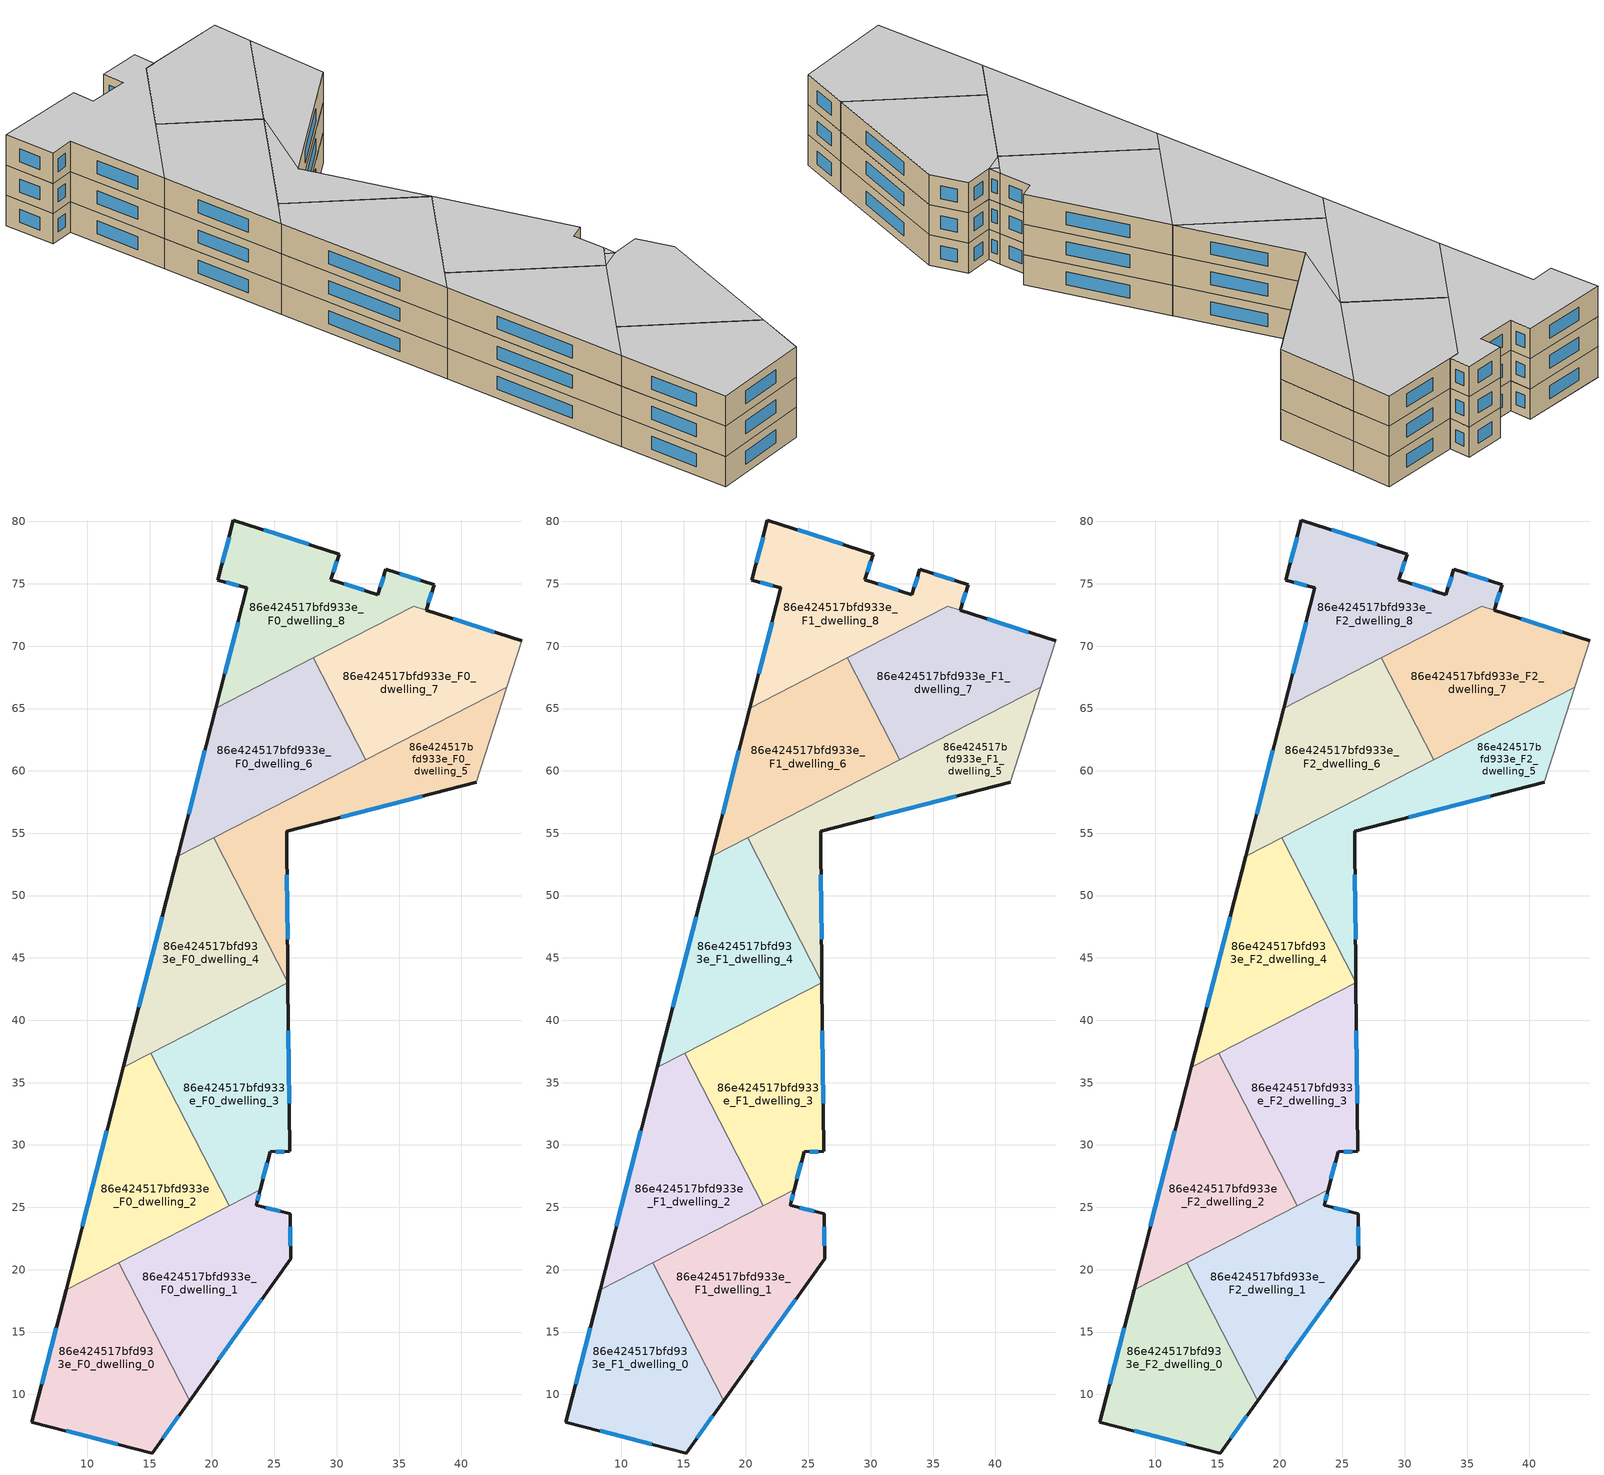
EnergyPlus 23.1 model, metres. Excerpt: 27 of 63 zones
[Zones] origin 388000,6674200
86e424517bfd933e_F0_dwelling_0
 floor ground (EU_floor_Construction): 12.51,20.56 18.2,9.51 15.2,5.3 5.57,7.79 8.3,18.39 z0
 wall outside (EU_wall_Construction): 8.3,18.39 5.57,7.79 15.2,5.3 18.2,9.51 z0:3
 wall to 86e424517bfd933e_F0_dwelling_1 (EU_wall_Construction): 18.2,9.51 12.51,20.56 z0:3
 wall to 86e424517bfd933e_F0_dwelling_2 (EU_wall_Construction): 12.51,20.56 8.3,18.39 z0:3
 window (EU_Window_Construction): 7.52,15.36 6.35,10.82 / 16.06,6.51 17.34,8.31 / 8.32,7.08 12.45,6.01 z0.86:2.14
86e424517bfd933e_F0_dwelling_1
 floor ground (EU_floor_Construction): 26.27,24.49 26.31,20.89 18.2,9.51 12.51,20.56 21.38,25.13 23.55,25.19 z0; 23.87,26.41 23.55,25.19 21.38,25.13 z0
 wall outside (EU_wall_Construction): 18.2,9.51 26.31,20.89 26.27,24.49 23.55,25.19 23.87,26.41 z0:3
 wall to 86e424517bfd933e_F0_dwelling_3 (EU_wall_Construction): 23.87,26.41 21.38,25.13 z0:3
 wall to 86e424517bfd933e_F0_dwelling_2 (EU_wall_Construction): 21.38,25.13 12.51,20.56 z0:3
 window (EU_Window_Construction): 20.52,12.76 23.99,17.64 / 23.64,25.54 23.78,26.06 / 25.5,24.69 24.33,24.99 / 26.3,21.92 26.28,23.46 z0.86:2.14
86e424517bfd933e_F0_dwelling_2
 floor ground (EU_floor_Construction): 15.09,37.35 21.38,25.13 8.3,18.39 12.89,36.22 z0
 wall outside (EU_wall_Construction): 12.89,36.22 8.3,18.39 z0:3
 wall to 86e424517bfd933e_F0_dwelling_3 (EU_wall_Construction): 21.38,25.13 15.09,37.35 z0:3
 wall to 86e424517bfd933e_F0_dwelling_4 (EU_wall_Construction): 15.09,37.35 12.89,36.22 z0:3
 window (EU_Window_Construction): 11.58,31.12 9.61,23.48 z0.86:2.14
86e424517bfd933e_F0_dwelling_3
 floor ground (EU_floor_Construction): 26.1,43.01 26.23,29.48 24.66,29.47 23.87,26.41 21.38,25.13 15.09,37.35 z0
 wall outside (EU_wall_Construction): 23.87,26.41 24.66,29.47 26.23,29.48 26.1,43.01 z0:3
 wall to 86e424517bfd933e_F0_dwelling_4 (EU_wall_Construction): 26.1,43.01 15.09,37.35 z0:3
 window (EU_Window_Construction): 25.1,29.47 25.78,29.48 / 24.09,27.28 24.43,28.59 / 26.19,33.35 26.13,39.15 z0.86:2.14
86e424517bfd933e_F0_dwelling_4
 floor ground (EU_floor_Construction): 20.13,54.62 26.1,43.03 26.1,43.01 12.89,36.22 17.25,53.14 z0
 wall outside (EU_wall_Construction): 17.25,53.14 12.89,36.22 / 26.1,43.01 26.1,43.03 z0:3
 wall to 86e424517bfd933e_F0_dwelling_5 (EU_wall_Construction): 26.1,43.03 20.13,54.62 z0:3
 wall to 86e424517bfd933e_F0_dwelling_6 (EU_wall_Construction): 20.13,54.62 17.25,53.14 z0:3
 window (EU_Window_Construction): 16.01,48.3 14.14,41.05 z0.86:2.14
86e424517bfd933e_F0_dwelling_5
 floor ground (EU_floor_Construction): 32.33,60.9 25.98,55.14 26.1,43.03 20.13,54.62 z0; 43.64,66.72 41.2,59.08 25.98,55.14 32.33,60.9 z0
 wall outside (EU_wall_Construction): 26.1,43.03 25.98,55.14 41.2,59.08 z0:3
 wall adiabatic (EU_wall_Construction): 41.2,59.08 43.64,66.72 z0:3
 wall to 86e424517bfd933e_F0_dwelling_7 (EU_wall_Construction): 43.64,66.72 32.33,60.9 z0:3
 wall to 86e424517bfd933e_F0_dwelling_6 (EU_wall_Construction): 32.33,60.9 20.13,54.62 z0:3
 window (EU_Window_Construction): 30.33,56.27 36.85,57.95 / 26.07,46.49 26.02,51.68 z0.86:2.14
86e424517bfd933e_F0_dwelling_6
 floor ground (EU_floor_Construction): 28.13,69.06 32.33,60.9 17.25,53.14 20.32,65.03 z0
 wall outside (EU_wall_Construction): 20.32,65.03 17.25,53.14 z0:3
 wall to 86e424517bfd933e_F0_dwelling_7 (EU_wall_Construction): 32.33,60.9 28.13,69.06 z0:3
 wall to 86e424517bfd933e_F0_dwelling_8 (EU_wall_Construction): 28.13,69.06 20.32,65.03 z0:3
 window (EU_Window_Construction): 19.44,61.63 18.13,56.54 z0.86:2.14
86e424517bfd933e_F0_dwelling_7
 floor ground (EU_floor_Construction): 44.83,70.43 43.64,66.72 32.33,60.9 28.13,69.06 36.17,73.2 z0
 wall outside (EU_wall_Construction): 44.83,70.43 37.17,72.88 z0:3
 wall adiabatic (EU_wall_Construction): 43.64,66.72 44.83,70.43 z0:3
 wall to 86e424517bfd933e_F0_dwelling_8 (EU_wall_Construction): 37.17,72.88 36.17,73.2 28.13,69.06 z0:3
 window (EU_Window_Construction): 42.64,71.13 39.35,72.18 z0.86:2.14
86e424517bfd933e_F0_dwelling_8
 floor ground (EU_floor_Construction): 37.82,74.92 37.17,72.88 36.17,73.2 20.32,65.03 22.8,74.69 20.48,75.29 21.73,80.12 30.2,77.38 29.54,75.34 33.29,74.13 33.95,76.17 z0
 wall outside (EU_wall_Construction): 37.17,72.88 37.82,74.92 33.95,76.17 33.29,74.13 29.54,75.34 30.2,77.38 21.73,80.12 20.48,75.29 22.8,74.69 20.32,65.03 z0:3
 window (EU_Window_Construction): 29.73,75.92 30.01,76.8 / 32.22,74.47 30.61,74.99 / 33.76,75.58 33.48,74.71 / 36.72,75.27 35.06,75.81 / 37.35,73.46 37.64,74.33 / 22.09,71.93 21.03,67.79 / 21.15,75.12 22.14,74.86 / 21.37,78.74 20.84,76.67 / 27.78,78.16 24.15,79.33 z0.86:2.14
86e424517bfd933e_F1_dwelling_0
 floor to 86e424517bfd933e_F0_dwelling_0 (EU_floor_Construction): 12.51,20.56 18.2,9.51 15.2,5.3 5.57,7.79 8.3,18.39 z3
 wall outside (EU_wall_Construction): 8.3,18.39 5.57,7.79 15.2,5.3 18.2,9.51 z3:6
 wall to 86e424517bfd933e_F1_dwelling_1 (EU_wall_Construction): 18.2,9.51 12.51,20.56 z3:6
 wall to 86e424517bfd933e_F1_dwelling_2 (EU_wall_Construction): 12.51,20.56 8.3,18.39 z3:6
 window (EU_Window_Construction): 7.52,15.36 6.35,10.82 / 16.06,6.51 17.34,8.31 / 8.32,7.08 12.45,6.01 z3.86:5.14
86e424517bfd933e_F1_dwelling_1
 floor to 86e424517bfd933e_F0_dwelling_1 (EU_floor_Construction): 26.27,24.49 26.31,20.89 18.2,9.51 12.51,20.56 21.38,25.13 23.55,25.19 z3; 23.01,25.97 23.55,25.19 21.38,25.13 z3; 23.87,26.41 23.55,25.19 23.01,25.97 z3
 wall outside (EU_wall_Construction): 18.2,9.51 26.31,20.89 26.27,24.49 23.55,25.19 23.87,26.41 z3:6
 wall to 86e424517bfd933e_F1_dwelling_3 (EU_wall_Construction): 23.87,26.41 21.38,25.13 z3:6
 wall to 86e424517bfd933e_F1_dwelling_2 (EU_wall_Construction): 21.38,25.13 12.51,20.56 z3:6
 window (EU_Window_Construction): 20.52,12.76 23.99,17.64 / 23.64,25.54 23.78,26.06 / 25.5,24.69 24.33,24.99 / 26.3,21.92 26.28,23.46 z3.86:5.14
86e424517bfd933e_F1_dwelling_2
 floor to 86e424517bfd933e_F0_dwelling_2 (EU_floor_Construction): 15.09,37.35 21.38,25.13 8.3,18.39 12.89,36.22 z3
 wall outside (EU_wall_Construction): 12.89,36.22 8.3,18.39 z3:6
 wall to 86e424517bfd933e_F1_dwelling_3 (EU_wall_Construction): 21.38,25.13 15.09,37.35 z3:6
 wall to 86e424517bfd933e_F1_dwelling_4 (EU_wall_Construction): 15.09,37.35 12.89,36.22 z3:6
 window (EU_Window_Construction): 11.58,31.12 9.61,23.48 z3.86:5.14
86e424517bfd933e_F1_dwelling_3
 floor to 86e424517bfd933e_F0_dwelling_3 (EU_floor_Construction): 26.1,43.01 26.23,29.48 24.66,29.47 23.87,26.41 21.38,25.13 15.09,37.35 z3
 wall outside (EU_wall_Construction): 23.87,26.41 24.66,29.47 26.23,29.48 26.1,43.01 z3:6
 wall to 86e424517bfd933e_F1_dwelling_4 (EU_wall_Construction): 26.1,43.01 15.09,37.35 z3:6
 window (EU_Window_Construction): 25.1,29.47 25.78,29.48 / 24.09,27.28 24.43,28.59 / 26.19,33.35 26.13,39.15 z3.86:5.14
86e424517bfd933e_F1_dwelling_4
 floor to 86e424517bfd933e_F0_dwelling_4 (EU_floor_Construction): 20.13,54.62 26.1,43.03 26.1,43.01 12.89,36.22 17.25,53.14 z3
 wall outside (EU_wall_Construction): 17.25,53.14 12.89,36.22 / 26.1,43.01 26.1,43.03 z3:6
 wall to 86e424517bfd933e_F1_dwelling_5 (EU_wall_Construction): 26.1,43.03 20.13,54.62 z3:6
 wall to 86e424517bfd933e_F1_dwelling_6 (EU_wall_Construction): 20.13,54.62 17.25,53.14 z3:6
 window (EU_Window_Construction): 16.01,48.3 14.14,41.05 z3.86:5.14
86e424517bfd933e_F1_dwelling_5
 floor to 86e424517bfd933e_F0_dwelling_5 (EU_floor_Construction): 32.33,60.9 25.98,55.14 26.1,43.03 20.13,54.62 z3; 43.64,66.72 41.2,59.08 25.98,55.14 32.33,60.9 z3
 wall outside (EU_wall_Construction): 26.1,43.03 25.98,55.14 41.2,59.08 z3:6
 wall adiabatic (EU_wall_Construction): 41.2,59.08 43.64,66.72 z3:6
 wall to 86e424517bfd933e_F1_dwelling_7 (EU_wall_Construction): 43.64,66.72 32.33,60.9 z3:6
 wall to 86e424517bfd933e_F1_dwelling_6 (EU_wall_Construction): 32.33,60.9 20.13,54.62 z3:6
 window (EU_Window_Construction): 30.33,56.27 36.85,57.95 / 26.07,46.49 26.02,51.68 z3.86:5.14
86e424517bfd933e_F1_dwelling_6
 floor to 86e424517bfd933e_F0_dwelling_6 (EU_floor_Construction): 28.13,69.06 32.33,60.9 17.25,53.14 20.32,65.03 z3
 wall outside (EU_wall_Construction): 20.32,65.03 17.25,53.14 z3:6
 wall to 86e424517bfd933e_F1_dwelling_7 (EU_wall_Construction): 32.33,60.9 28.13,69.06 z3:6
 wall to 86e424517bfd933e_F1_dwelling_8 (EU_wall_Construction): 28.13,69.06 20.32,65.03 z3:6
 window (EU_Window_Construction): 19.44,61.63 18.13,56.54 z3.86:5.14
86e424517bfd933e_F1_dwelling_7
 floor to 86e424517bfd933e_F0_dwelling_7 (EU_floor_Construction): 44.83,70.43 43.64,66.72 32.33,60.9 28.13,69.06 36.17,73.2 z3
 wall outside (EU_wall_Construction): 44.83,70.43 37.17,72.88 z3:6
 wall adiabatic (EU_wall_Construction): 43.64,66.72 44.83,70.43 z3:6
 wall to 86e424517bfd933e_F1_dwelling_8 (EU_wall_Construction): 37.17,72.88 36.17,73.2 28.13,69.06 z3:6
 window (EU_Window_Construction): 42.64,71.13 39.35,72.18 z3.86:5.14
86e424517bfd933e_F1_dwelling_8
 floor to 86e424517bfd933e_F0_dwelling_8 (EU_floor_Construction): 37.82,74.92 37.17,72.88 36.17,73.2 20.32,65.03 22.8,74.69 20.48,75.29 21.73,80.12 30.2,77.38 29.54,75.34 33.29,74.13 33.95,76.17 z3
 wall outside (EU_wall_Construction): 37.17,72.88 37.82,74.92 33.95,76.17 33.29,74.13 29.54,75.34 30.2,77.38 21.73,80.12 20.48,75.29 22.8,74.69 20.32,65.03 z3:6
 window (EU_Window_Construction): 29.73,75.92 30.01,76.8 / 32.22,74.47 30.61,74.99 / 33.76,75.58 33.48,74.71 / 36.72,75.27 35.06,75.81 / 37.35,73.46 37.64,74.33 / 22.09,71.93 21.03,67.79 / 21.15,75.12 22.14,74.86 / 21.37,78.74 20.84,76.67 / 27.78,78.16 24.15,79.33 z3.86:5.14
86e424517bfd933e_F2_dwelling_0
 floor to 86e424517bfd933e_F1_dwelling_0 (EU_floor_Construction): 12.51,20.56 18.2,9.51 15.2,5.3 5.57,7.79 8.3,18.39 z6
 wall outside (EU_wall_Construction): 8.3,18.39 5.57,7.79 15.2,5.3 18.2,9.51 z6:9
 wall to 86e424517bfd933e_F2_dwelling_1 (EU_wall_Construction): 18.2,9.51 12.51,20.56 z6:9
 wall to 86e424517bfd933e_F2_dwelling_2 (EU_wall_Construction): 12.51,20.56 8.3,18.39 z6:9
 window (EU_Window_Construction): 7.52,15.36 6.35,10.82 / 16.06,6.51 17.34,8.31 / 8.32,7.08 12.45,6.01 z6.86:8.14
 ceiling to 86e424517bfd933e_F3_dwelling_0 (EU_floor_Construction): 15.2,5.3 18.2,9.51 12.51,20.56 8.3,18.39 5.57,7.79 z9
86e424517bfd933e_F2_dwelling_1
 floor to 86e424517bfd933e_F1_dwelling_1 (EU_floor_Construction): 26.27,24.49 26.31,20.89 18.2,9.51 12.51,20.56 21.38,25.13 23.55,25.19 z6; 23.01,25.97 23.55,25.19 21.38,25.13 z6; 23.87,26.41 23.55,25.19 23.01,25.97 z6
 wall outside (EU_wall_Construction): 18.2,9.51 26.31,20.89 26.27,24.49 23.55,25.19 23.87,26.41 z6:9
 wall to 86e424517bfd933e_F2_dwelling_3 (EU_wall_Construction): 23.87,26.41 21.38,25.13 z6:9
 wall to 86e424517bfd933e_F2_dwelling_2 (EU_wall_Construction): 21.38,25.13 12.51,20.56 z6:9
 window (EU_Window_Construction): 20.52,12.76 23.99,17.64 / 23.64,25.54 23.78,26.06 / 25.5,24.69 24.33,24.99 / 26.3,21.92 26.28,23.46 z6.86:8.14
 ceiling to 86e424517bfd933e_F3_dwelling_1 (EU_floor_Construction): 18.2,9.51 26.31,20.89 26.27,24.49 23.55,25.19 21.38,25.13 12.51,20.56 z9; 23.55,25.19 23.01,25.97 21.38,25.13 z9; 23.55,25.19 23.87,26.41 23.01,25.97 z9
86e424517bfd933e_F2_dwelling_2
 floor to 86e424517bfd933e_F1_dwelling_2 (EU_floor_Construction): 15.09,37.35 21.38,25.13 8.3,18.39 12.89,36.22 z6
 wall outside (EU_wall_Construction): 12.89,36.22 8.3,18.39 z6:9
 wall to 86e424517bfd933e_F2_dwelling_3 (EU_wall_Construction): 21.38,25.13 15.09,37.35 z6:9
 wall to 86e424517bfd933e_F2_dwelling_4 (EU_wall_Construction): 15.09,37.35 12.89,36.22 z6:9
 window (EU_Window_Construction): 11.58,31.12 9.61,23.48 z6.86:8.14
 ceiling to 86e424517bfd933e_F3_dwelling_2 (EU_floor_Construction): 21.38,25.13 15.09,37.35 12.89,36.22 8.3,18.39 z9
86e424517bfd933e_F2_dwelling_3
 floor to 86e424517bfd933e_F1_dwelling_3 (EU_floor_Construction): 26.1,43.01 26.23,29.48 24.66,29.47 23.87,26.41 21.38,25.13 15.09,37.35 z6
 wall outside (EU_wall_Construction): 23.87,26.41 24.66,29.47 26.23,29.48 26.1,43.01 z6:9
 wall to 86e424517bfd933e_F2_dwelling_4 (EU_wall_Construction): 26.1,43.01 15.09,37.35 z6:9
 window (EU_Window_Construction): 25.1,29.47 25.78,29.48 / 24.09,27.28 24.43,28.59 / 26.19,33.35 26.13,39.15 z6.86:8.14
 ceiling to 86e424517bfd933e_F3_dwelling_3 (EU_floor_Construction): 23.87,26.41 24.66,29.47 26.23,29.48 26.1,43.01 15.09,37.35 21.38,25.13 z9
86e424517bfd933e_F2_dwelling_4
 floor to 86e424517bfd933e_F1_dwelling_4 (EU_floor_Construction): 20.13,54.62 26.1,43.03 26.1,43.01 12.89,36.22 17.25,53.14 z6
 wall outside (EU_wall_Construction): 17.25,53.14 12.89,36.22 / 26.1,43.01 26.1,43.03 z6:9
 wall to 86e424517bfd933e_F2_dwelling_5 (EU_wall_Construction): 26.1,43.03 20.13,54.62 z6:9
 wall to 86e424517bfd933e_F2_dwelling_6 (EU_wall_Construction): 20.13,54.62 17.25,53.14 z6:9
 window (EU_Window_Construction): 16.01,48.3 14.14,41.05 z6.86:8.14
 ceiling to 86e424517bfd933e_F3_dwelling_4 (EU_floor_Construction): 26.1,43.01 26.1,43.03 20.13,54.62 17.25,53.14 12.89,36.22 z9
86e424517bfd933e_F2_dwelling_5
 floor to 86e424517bfd933e_F1_dwelling_5 (EU_floor_Construction): 32.33,60.9 25.98,55.14 26.1,43.03 20.13,54.62 z6; 43.64,66.72 41.2,59.08 25.98,55.14 32.33,60.9 z6
 wall outside (EU_wall_Construction): 26.1,43.03 25.98,55.14 41.2,59.08 z6:9
 wall adiabatic (EU_wall_Construction): 41.2,59.08 43.64,66.72 z6:9
 wall to 86e424517bfd933e_F2_dwelling_7 (EU_wall_Construction): 43.64,66.72 32.33,60.9 z6:9
 wall to 86e424517bfd933e_F2_dwelling_6 (EU_wall_Construction): 32.33,60.9 20.13,54.62 z6:9
 window (EU_Window_Construction): 30.33,56.27 36.85,57.95 / 26.07,46.49 26.02,51.68 z6.86:8.14
 ceiling to 86e424517bfd933e_F3_dwelling_5 (EU_floor_Construction): 26.1,43.03 25.98,55.14 32.33,60.9 20.13,54.62 z9; 41.2,59.08 43.64,66.72 32.33,60.9 25.98,55.14 z9
86e424517bfd933e_F2_dwelling_6
 floor to 86e424517bfd933e_F1_dwelling_6 (EU_floor_Construction): 28.13,69.06 32.33,60.9 17.25,53.14 20.32,65.03 z6
 wall outside (EU_wall_Construction): 20.32,65.03 17.25,53.14 z6:9
 wall to 86e424517bfd933e_F2_dwelling_7 (EU_wall_Construction): 32.33,60.9 28.13,69.06 z6:9
 wall to 86e424517bfd933e_F2_dwelling_8 (EU_wall_Construction): 28.13,69.06 20.32,65.03 z6:9
 window (EU_Window_Construction): 19.44,61.63 18.13,56.54 z6.86:8.14
 ceiling to 86e424517bfd933e_F3_dwelling_6 (EU_floor_Construction): 32.33,60.9 28.13,69.06 20.32,65.03 17.25,53.14 z9
86e424517bfd933e_F2_dwelling_7
 floor to 86e424517bfd933e_F1_dwelling_7 (EU_floor_Construction): 44.83,70.43 43.64,66.72 32.33,60.9 28.13,69.06 36.17,73.2 z6
 wall outside (EU_wall_Construction): 44.83,70.43 37.17,72.88 z6:9
 wall adiabatic (EU_wall_Construction): 43.64,66.72 44.83,70.43 z6:9
 wall to 86e424517bfd933e_F2_dwelling_8 (EU_wall_Construction): 37.17,72.88 36.17,73.2 28.13,69.06 z6:9
 window (EU_Window_Construction): 42.64,71.13 39.35,72.18 z6.86:8.14
 ceiling to 86e424517bfd933e_F3_dwelling_7 (EU_floor_Construction): 43.64,66.72 44.83,70.43 36.17,73.2 28.13,69.06 32.33,60.9 z9
86e424517bfd933e_F2_dwelling_8
 floor to 86e424517bfd933e_F1_dwelling_8 (EU_floor_Construction): 37.82,74.92 37.17,72.88 36.17,73.2 20.32,65.03 22.8,74.69 20.48,75.29 21.73,80.12 30.2,77.38 29.54,75.34 33.29,74.13 33.95,76.17 z6
 wall outside (EU_wall_Construction): 37.17,72.88 37.82,74.92 33.95,76.17 33.29,74.13 29.54,75.34 30.2,77.38 21.73,80.12 20.48,75.29 22.8,74.69 20.32,65.03 z6:9
 window (EU_Window_Construction): 29.73,75.92 30.01,76.8 / 32.22,74.47 30.61,74.99 / 33.76,75.58 33.48,74.71 / 36.72,75.27 35.06,75.81 / 37.35,73.46 37.64,74.33 / 22.09,71.93 21.03,67.79 / 21.15,75.12 22.14,74.86 / 21.37,78.74 20.84,76.67 / 27.78,78.16 24.15,79.33 z6.86:8.14
 ceiling to 86e424517bfd933e_F3_dwelling_8 (EU_floor_Construction): 37.17,72.88 37.82,74.92 33.95,76.17 33.29,74.13 29.54,75.34 30.2,77.38 21.73,80.12 20.48,75.29 22.8,74.69 20.32,65.03 36.17,73.2 z9
[Building]
EU S2 Campaign: North Axis=0; Terrain=City; Solar Distribution=FullExterior
[Site:Location]
Helsinki-Vantaa.AP: Latitude=60.317; Longitude=24.963; Time Zone=2; Elevation=54.6
[SizingPeriod:WeatherFileDays]
AnnualSizingPeriod: Begin Month=1; Begin Day of Month=1; End Month=12; End Day of Month=31; Day of Week for Start Day=Monday; Use Weather File Daylight Saving Period=No; Use Weather File Rain and Snow Indicators=No
[MATERIAL]
EU_InternalMass_Material: Roughness=MediumRough; Thickness=0.1; Conductivity=1; Density=1800; Specific Heat=900; Thermal Absorptance=0.9; Solar Absorptance=0.7; Visible Absorptance=0.7
[MATERIAL:NOMASS] Roughness=MediumRough; Thermal Absorptance=0.9; Solar Absorptance=0.7; Visible Absorptance=0.7
Name | Thermal Resistance
EU_wall_NoMass | 5.91765
EU_floor_NoMass | 6.2875
[WINDOWMATERIAL:SIMPLEGLAZINGSYSTEM]
EU_Window_SimpleGlazing: UFactor=0.994035; Solar Heat Gain Coefficient=0.7; Visible Transmittance=0.7
[CONSTRUCTION]
EU_wall_Construction: EU_wall_NoMass
EU_floor_Construction: EU_floor_NoMass
EU_Window_Construction: EU_Window_SimpleGlazing
EU_InternalMass_Construction: EU_InternalMass_Material
[ZONE] Type=1; Multiplier=1; Ceiling Height=autocalculate; Floor Area=autocalculate; Part of Total Floor Area=Yes
Name | Volume
86e424517bfd933e_F0_dwelling_0; 86e424517bfd933e_F1_dwelling_0; 86e424517bfd933e_F2_dwelling_0; 86e424517bfd933e_F0_dwelling_4; 86e424517bfd933e_F1_dwelling_4; 86e424517bfd933e_F2_dwelling_4 | 354.29
86e424517bfd933e_F0_dwelling_1 | 354.313
86e424517bfd933e_F1_dwelling_1; 86e424517bfd933e_F2_dwelling_1 | 354.312
86e424517bfd933e_F0_dwelling_2; 86e424517bfd933e_F1_dwelling_2; 86e424517bfd933e_F2_dwelling_2 | 354.276
86e424517bfd933e_F0_dwelling_3; 86e424517bfd933e_F1_dwelling_3; 86e424517bfd933e_F2_dwelling_3 | 354.289
86e424517bfd933e_F0_dwelling_5; 86e424517bfd933e_F1_dwelling_5; 86e424517bfd933e_F2_dwelling_5 | 354.319
86e424517bfd933e_F0_dwelling_6; 86e424517bfd933e_F1_dwelling_6; 86e424517bfd933e_F2_dwelling_6 | 354.263
86e424517bfd933e_F0_dwelling_7; 86e424517bfd933e_F1_dwelling_7; 86e424517bfd933e_F2_dwelling_7 | 352.661
86e424517bfd933e_F0_dwelling_8; 86e424517bfd933e_F1_dwelling_8; 86e424517bfd933e_F2_dwelling_8 | 355.918
[INTERNALMASS] Construction=EU_InternalMass_Construction
Name | Zone or ZoneList | Surface Area
86e424517bfd933e_F0_dwelling_0_EU_InternalMass | 86e424517bfd933e_F0_dwelling_0 | 118.096
86e424517bfd933e_F0_dwelling_1_EU_InternalMass | 86e424517bfd933e_F0_dwelling_1 | 118.106
86e424517bfd933e_F0_dwelling_2_EU_InternalMass | 86e424517bfd933e_F0_dwelling_2 | 118.095
86e424517bfd933e_F0_dwelling_3_EU_InternalMass | 86e424517bfd933e_F0_dwelling_3 | 118.097
86e424517bfd933e_F0_dwelling_4_EU_InternalMass | 86e424517bfd933e_F0_dwelling_4 | 118.097
86e424517bfd933e_F0_dwelling_5_EU_InternalMass | 86e424517bfd933e_F0_dwelling_5 | 118.106
86e424517bfd933e_F0_dwelling_6_EU_InternalMass | 86e424517bfd933e_F0_dwelling_6 | 118.089
86e424517bfd933e_F0_dwelling_7_EU_InternalMass | 86e424517bfd933e_F0_dwelling_7 | 117.55
86e424517bfd933e_F0_dwelling_8_EU_InternalMass | 86e424517bfd933e_F0_dwelling_8 | 118.636
86e424517bfd933e_F1_dwelling_0_EU_InternalMass | 86e424517bfd933e_F1_dwelling_0 | 118.096
86e424517bfd933e_F1_dwelling_1_EU_InternalMass | 86e424517bfd933e_F1_dwelling_1 | 118.106
86e424517bfd933e_F1_dwelling_2_EU_InternalMass | 86e424517bfd933e_F1_dwelling_2 | 118.095
86e424517bfd933e_F1_dwelling_3_EU_InternalMass | 86e424517bfd933e_F1_dwelling_3 | 118.097
86e424517bfd933e_F1_dwelling_4_EU_InternalMass | 86e424517bfd933e_F1_dwelling_4 | 118.097
86e424517bfd933e_F1_dwelling_5_EU_InternalMass | 86e424517bfd933e_F1_dwelling_5 | 118.106
86e424517bfd933e_F1_dwelling_6_EU_InternalMass | 86e424517bfd933e_F1_dwelling_6 | 118.089
86e424517bfd933e_F1_dwelling_7_EU_InternalMass | 86e424517bfd933e_F1_dwelling_7 | 117.55
86e424517bfd933e_F1_dwelling_8_EU_InternalMass | 86e424517bfd933e_F1_dwelling_8 | 118.636
86e424517bfd933e_F2_dwelling_0_EU_InternalMass | 86e424517bfd933e_F2_dwelling_0 | 118.096
86e424517bfd933e_F2_dwelling_1_EU_InternalMass | 86e424517bfd933e_F2_dwelling_1 | 118.106
86e424517bfd933e_F2_dwelling_2_EU_InternalMass | 86e424517bfd933e_F2_dwelling_2 | 118.095
86e424517bfd933e_F2_dwelling_3_EU_InternalMass | 86e424517bfd933e_F2_dwelling_3 | 118.097
86e424517bfd933e_F2_dwelling_4_EU_InternalMass | 86e424517bfd933e_F2_dwelling_4 | 118.097
86e424517bfd933e_F2_dwelling_5_EU_InternalMass | 86e424517bfd933e_F2_dwelling_5 | 118.106
86e424517bfd933e_F2_dwelling_6_EU_InternalMass | 86e424517bfd933e_F2_dwelling_6 | 118.089
86e424517bfd933e_F2_dwelling_7_EU_InternalMass | 86e424517bfd933e_F2_dwelling_7 | 117.55
86e424517bfd933e_F2_dwelling_8_EU_InternalMass | 86e424517bfd933e_F2_dwelling_8 | 118.636
[OTHEREQUIPMENT] Fuel Type=Electricity; Design Level Calculation Method=Watts/Area; Power per Zone Floor Area=1; Fraction Latent=0; Fraction Radiant=0; Fraction Lost=0; Carbon Dioxide Generation Rate=0; EndUse Subcategory=EU_Step8_InternalGains
Name | Zone or ZoneList or Space or SpaceList | Schedule
EU_Step8_InternalGain_86e424517bfd933e_F0_dwelling_0_f000 | 86e424517bfd933e_F0_dwelling_0 | EU_Step8_GainSchedule_86e424517bfd933e_F0_dwelling_0_f000
EU_Step8_InternalGain_86e424517bfd933e_F0_dwelling_1_f000 | 86e424517bfd933e_F0_dwelling_1 | EU_Step8_GainSchedule_86e424517bfd933e_F0_dwelling_1_f000
EU_Step8_InternalGain_86e424517bfd933e_F0_dwelling_2_f000 | 86e424517bfd933e_F0_dwelling_2 | EU_Step8_GainSchedule_86e424517bfd933e_F0_dwelling_2_f000
EU_Step8_InternalGain_86e424517bfd933e_F0_dwelling_3_f000 | 86e424517bfd933e_F0_dwelling_3 | EU_Step8_GainSchedule_86e424517bfd933e_F0_dwelling_3_f000
EU_Step8_InternalGain_86e424517bfd933e_F0_dwelling_4_f000 | 86e424517bfd933e_F0_dwelling_4 | EU_Step8_GainSchedule_86e424517bfd933e_F0_dwelling_4_f000
EU_Step8_InternalGain_86e424517bfd933e_F0_dwelling_5_f000 | 86e424517bfd933e_F0_dwelling_5 | EU_Step8_GainSchedule_86e424517bfd933e_F0_dwelling_5_f000
EU_Step8_InternalGain_86e424517bfd933e_F0_dwelling_6_f000 | 86e424517bfd933e_F0_dwelling_6 | EU_Step8_GainSchedule_86e424517bfd933e_F0_dwelling_6_f000
EU_Step8_InternalGain_86e424517bfd933e_F0_dwelling_7_f000 | 86e424517bfd933e_F0_dwelling_7 | EU_Step8_GainSchedule_86e424517bfd933e_F0_dwelling_7_f000
EU_Step8_InternalGain_86e424517bfd933e_F0_dwelling_8_f000 | 86e424517bfd933e_F0_dwelling_8 | EU_Step8_GainSchedule_86e424517bfd933e_F0_dwelling_8_f000
EU_Step8_InternalGain_86e424517bfd933e_F1_dwelling_0_f000 | 86e424517bfd933e_F1_dwelling_0 | EU_Step8_GainSchedule_86e424517bfd933e_F1_dwelling_0_f000
EU_Step8_InternalGain_86e424517bfd933e_F1_dwelling_1_f000 | 86e424517bfd933e_F1_dwelling_1 | EU_Step8_GainSchedule_86e424517bfd933e_F1_dwelling_1_f000
EU_Step8_InternalGain_86e424517bfd933e_F1_dwelling_2_f000 | 86e424517bfd933e_F1_dwelling_2 | EU_Step8_GainSchedule_86e424517bfd933e_F1_dwelling_2_f000
EU_Step8_InternalGain_86e424517bfd933e_F1_dwelling_3_f000 | 86e424517bfd933e_F1_dwelling_3 | EU_Step8_GainSchedule_86e424517bfd933e_F1_dwelling_3_f000
EU_Step8_InternalGain_86e424517bfd933e_F1_dwelling_4_f000 | 86e424517bfd933e_F1_dwelling_4 | EU_Step8_GainSchedule_86e424517bfd933e_F1_dwelling_4_f000
EU_Step8_InternalGain_86e424517bfd933e_F1_dwelling_5_f000 | 86e424517bfd933e_F1_dwelling_5 | EU_Step8_GainSchedule_86e424517bfd933e_F1_dwelling_5_f000
EU_Step8_InternalGain_86e424517bfd933e_F1_dwelling_6_f000 | 86e424517bfd933e_F1_dwelling_6 | EU_Step8_GainSchedule_86e424517bfd933e_F1_dwelling_6_f000
EU_Step8_InternalGain_86e424517bfd933e_F1_dwelling_7_f000 | 86e424517bfd933e_F1_dwelling_7 | EU_Step8_GainSchedule_86e424517bfd933e_F1_dwelling_7_f000
EU_Step8_InternalGain_86e424517bfd933e_F1_dwelling_8_f000 | 86e424517bfd933e_F1_dwelling_8 | EU_Step8_GainSchedule_86e424517bfd933e_F1_dwelling_8_f000
EU_Step8_InternalGain_86e424517bfd933e_F2_dwelling_0_f000 | 86e424517bfd933e_F2_dwelling_0 | EU_Step8_GainSchedule_86e424517bfd933e_F2_dwelling_0_f000
EU_Step8_InternalGain_86e424517bfd933e_F2_dwelling_1_f000 | 86e424517bfd933e_F2_dwelling_1 | EU_Step8_GainSchedule_86e424517bfd933e_F2_dwelling_1_f000
EU_Step8_InternalGain_86e424517bfd933e_F2_dwelling_2_f000 | 86e424517bfd933e_F2_dwelling_2 | EU_Step8_GainSchedule_86e424517bfd933e_F2_dwelling_2_f000
EU_Step8_InternalGain_86e424517bfd933e_F2_dwelling_3_f000 | 86e424517bfd933e_F2_dwelling_3 | EU_Step8_GainSchedule_86e424517bfd933e_F2_dwelling_3_f000
EU_Step8_InternalGain_86e424517bfd933e_F2_dwelling_4_f000 | 86e424517bfd933e_F2_dwelling_4 | EU_Step8_GainSchedule_86e424517bfd933e_F2_dwelling_4_f000
EU_Step8_InternalGain_86e424517bfd933e_F2_dwelling_5_f000 | 86e424517bfd933e_F2_dwelling_5 | EU_Step8_GainSchedule_86e424517bfd933e_F2_dwelling_5_f000
EU_Step8_InternalGain_86e424517bfd933e_F2_dwelling_6_f000 | 86e424517bfd933e_F2_dwelling_6 | EU_Step8_GainSchedule_86e424517bfd933e_F2_dwelling_6_f000
EU_Step8_InternalGain_86e424517bfd933e_F2_dwelling_7_f000 | 86e424517bfd933e_F2_dwelling_7 | EU_Step8_GainSchedule_86e424517bfd933e_F2_dwelling_7_f000
EU_Step8_InternalGain_86e424517bfd933e_F2_dwelling_8_f000 | 86e424517bfd933e_F2_dwelling_8 | EU_Step8_GainSchedule_86e424517bfd933e_F2_dwelling_8_f000
[ZONEVENTILATION:DESIGNFLOWRATE] Schedule=EU_AlwaysOn; Design Flow Rate Calculation Method=AirChanges/Hour; Air Changes per Hour=0.596421; Ventilation Type=Natural; Fan Pressure Rise=0; Fan Total Efficiency=1; Constant Term Coefficient=1; Temperature Term Coefficient=0; Velocity Term Coefficient=0; Velocity Squared Term Coefficient=0; Minimum Indoor Temperature=-100; Maximum Indoor Temperature=100; Delta Temperature=-100; Minimum Outdoor Temperature=-100; Maximum Outdoor Temperature=100; Maximum Wind Speed=40
Name | Zone or ZoneList or Space or SpaceList
EU_ConstantAir_86e424517bfd933e_F0_dwelling_0 | 86e424517bfd933e_F0_dwelling_0
EU_ConstantAir_86e424517bfd933e_F0_dwelling_1 | 86e424517bfd933e_F0_dwelling_1
EU_ConstantAir_86e424517bfd933e_F0_dwelling_2 | 86e424517bfd933e_F0_dwelling_2
EU_ConstantAir_86e424517bfd933e_F0_dwelling_3 | 86e424517bfd933e_F0_dwelling_3
EU_ConstantAir_86e424517bfd933e_F0_dwelling_4 | 86e424517bfd933e_F0_dwelling_4
EU_ConstantAir_86e424517bfd933e_F0_dwelling_5 | 86e424517bfd933e_F0_dwelling_5
EU_ConstantAir_86e424517bfd933e_F0_dwelling_6 | 86e424517bfd933e_F0_dwelling_6
EU_ConstantAir_86e424517bfd933e_F0_dwelling_7 | 86e424517bfd933e_F0_dwelling_7
EU_ConstantAir_86e424517bfd933e_F0_dwelling_8 | 86e424517bfd933e_F0_dwelling_8
EU_ConstantAir_86e424517bfd933e_F1_dwelling_0 | 86e424517bfd933e_F1_dwelling_0
EU_ConstantAir_86e424517bfd933e_F1_dwelling_1 | 86e424517bfd933e_F1_dwelling_1
EU_ConstantAir_86e424517bfd933e_F1_dwelling_2 | 86e424517bfd933e_F1_dwelling_2
EU_ConstantAir_86e424517bfd933e_F1_dwelling_3 | 86e424517bfd933e_F1_dwelling_3
EU_ConstantAir_86e424517bfd933e_F1_dwelling_4 | 86e424517bfd933e_F1_dwelling_4
EU_ConstantAir_86e424517bfd933e_F1_dwelling_5 | 86e424517bfd933e_F1_dwelling_5
EU_ConstantAir_86e424517bfd933e_F1_dwelling_6 | 86e424517bfd933e_F1_dwelling_6
EU_ConstantAir_86e424517bfd933e_F1_dwelling_7 | 86e424517bfd933e_F1_dwelling_7
EU_ConstantAir_86e424517bfd933e_F1_dwelling_8 | 86e424517bfd933e_F1_dwelling_8
EU_ConstantAir_86e424517bfd933e_F2_dwelling_0 | 86e424517bfd933e_F2_dwelling_0
EU_ConstantAir_86e424517bfd933e_F2_dwelling_1 | 86e424517bfd933e_F2_dwelling_1
EU_ConstantAir_86e424517bfd933e_F2_dwelling_2 | 86e424517bfd933e_F2_dwelling_2
EU_ConstantAir_86e424517bfd933e_F2_dwelling_3 | 86e424517bfd933e_F2_dwelling_3
EU_ConstantAir_86e424517bfd933e_F2_dwelling_4 | 86e424517bfd933e_F2_dwelling_4
EU_ConstantAir_86e424517bfd933e_F2_dwelling_5 | 86e424517bfd933e_F2_dwelling_5
EU_ConstantAir_86e424517bfd933e_F2_dwelling_6 | 86e424517bfd933e_F2_dwelling_6
EU_ConstantAir_86e424517bfd933e_F2_dwelling_7 | 86e424517bfd933e_F2_dwelling_7
EU_ConstantAir_86e424517bfd933e_F2_dwelling_8 | 86e424517bfd933e_F2_dwelling_8
[HVACTEMPLATE:THERMOSTAT] Constant Heating Setpoint=20; Constant Cooling Setpoint=50
EU_HeatOnly_86e424517bfd933e_F0_dwelling_0; EU_HeatOnly_86e424517bfd933e_F0_dwelling_1; EU_HeatOnly_86e424517bfd933e_F0_dwelling_2; EU_HeatOnly_86e424517bfd933e_F0_dwelling_3; EU_HeatOnly_86e424517bfd933e_F0_dwelling_4; EU_HeatOnly_86e424517bfd933e_F0_dwelling_5; EU_HeatOnly_86e424517bfd933e_F0_dwelling_6; EU_HeatOnly_86e424517bfd933e_F0_dwelling_7; EU_HeatOnly_86e424517bfd933e_F0_dwelling_8; EU_HeatOnly_86e424517bfd933e_F1_dwelling_0; EU_HeatOnly_86e424517bfd933e_F1_dwelling_1; EU_HeatOnly_86e424517bfd933e_F1_dwelling_2; EU_HeatOnly_86e424517bfd933e_F1_dwelling_3; EU_HeatOnly_86e424517bfd933e_F1_dwelling_4; EU_HeatOnly_86e424517bfd933e_F1_dwelling_5; EU_HeatOnly_86e424517bfd933e_F1_dwelling_6; EU_HeatOnly_86e424517bfd933e_F1_dwelling_7; EU_HeatOnly_86e424517bfd933e_F1_dwelling_8; EU_HeatOnly_86e424517bfd933e_F2_dwelling_0; EU_HeatOnly_86e424517bfd933e_F2_dwelling_1; EU_HeatOnly_86e424517bfd933e_F2_dwelling_2; EU_HeatOnly_86e424517bfd933e_F2_dwelling_3; EU_HeatOnly_86e424517bfd933e_F2_dwelling_4; EU_HeatOnly_86e424517bfd933e_F2_dwelling_5; EU_HeatOnly_86e424517bfd933e_F2_dwelling_6; EU_HeatOnly_86e424517bfd933e_F2_dwelling_7; EU_HeatOnly_86e424517bfd933e_F2_dwelling_8; EU_HeatOnly_86e424517bfd933e_F3_dwelling_0; EU_HeatOnly_86e424517bfd933e_F3_dwelling_1; EU_HeatOnly_86e424517bfd933e_F3_dwelling_2; EU_HeatOnly_86e424517bfd933e_F3_dwelling_3; EU_HeatOnly_86e424517bfd933e_F3_dwelling_4; EU_HeatOnly_86e424517bfd933e_F3_dwelling_5; EU_HeatOnly_86e424517bfd933e_F3_dwelling_6; EU_HeatOnly_86e424517bfd933e_F3_dwelling_7; EU_HeatOnly_86e424517bfd933e_F3_dwelling_8; EU_HeatOnly_86e424517bfd933e_F4_dwelling_0; EU_HeatOnly_86e424517bfd933e_F4_dwelling_1; EU_HeatOnly_86e424517bfd933e_F4_dwelling_2; EU_HeatOnly_86e424517bfd933e_F4_dwelling_3; EU_HeatOnly_86e424517bfd933e_F4_dwelling_4; EU_HeatOnly_86e424517bfd933e_F4_dwelling_5; EU_HeatOnly_86e424517bfd933e_F4_dwelling_6; EU_HeatOnly_86e424517bfd933e_F4_dwelling_7; EU_HeatOnly_86e424517bfd933e_F4_dwelling_8; EU_HeatOnly_86e424517bfd933e_F5_dwelling_0; EU_HeatOnly_86e424517bfd933e_F5_dwelling_1; EU_HeatOnly_86e424517bfd933e_F5_dwelling_2; EU_HeatOnly_86e424517bfd933e_F5_dwelling_3; EU_HeatOnly_86e424517bfd933e_F5_dwelling_4; EU_HeatOnly_86e424517bfd933e_F5_dwelling_5; EU_HeatOnly_86e424517bfd933e_F5_dwelling_6; EU_HeatOnly_86e424517bfd933e_F5_dwelling_7; EU_HeatOnly_86e424517bfd933e_F5_dwelling_8; EU_HeatOnly_86e424517bfd933e_F6_dwelling_0; EU_HeatOnly_86e424517bfd933e_F6_dwelling_1; EU_HeatOnly_86e424517bfd933e_F6_dwelling_2; EU_HeatOnly_86e424517bfd933e_F6_dwelling_3; EU_HeatOnly_86e424517bfd933e_F6_dwelling_4; EU_HeatOnly_86e424517bfd933e_F6_dwelling_5; EU_HeatOnly_86e424517bfd933e_F6_dwelling_6; EU_HeatOnly_86e424517bfd933e_F6_dwelling_7; EU_HeatOnly_86e424517bfd933e_F6_dwelling_8
[HVACTEMPLATE:ZONE:IDEALLOADSAIRSYSTEM] System Availability Schedule=EU_AlwaysOn; Maximum Heating Supply Air Temperature=50; Minimum Cooling Supply Air Temperature=13; Maximum Heating Supply Air Humidity Ratio=0.0156; Minimum Cooling Supply Air Humidity Ratio=0.0077; Heating Limit=NoLimit; Cooling Limit=NoLimit; Heating Availability Schedule=EU_AlwaysOn; Cooling Availability Schedule=EU_CoolingOff; Dehumidification Control Type=ConstantSensibleHeatRatio; Cooling Sensible Heat Ratio=0.7; Dehumidification Setpoint=60; Humidification Control Type=None; Humidification Setpoint=30; Outdoor Air Method=None; Outdoor Air Flow Rate per Person=0.00944; Outdoor Air Flow Rate per Zone Floor Area=0; Outdoor Air Flow Rate per Zone=0; Demand Controlled Ventilation Type=None; Outdoor Air Economizer Type=NoEconomizer; Heat Recovery Type=None; Sensible Heat Recovery Effectiveness=0.7; Latent Heat Recovery Effectiveness=0.65
Name | Template Thermostat
86e424517bfd933e_F0_dwelling_0 | EU_HeatOnly_86e424517bfd933e_F0_dwelling_0
86e424517bfd933e_F0_dwelling_1 | EU_HeatOnly_86e424517bfd933e_F0_dwelling_1
86e424517bfd933e_F0_dwelling_2 | EU_HeatOnly_86e424517bfd933e_F0_dwelling_2
86e424517bfd933e_F0_dwelling_3 | EU_HeatOnly_86e424517bfd933e_F0_dwelling_3
86e424517bfd933e_F0_dwelling_4 | EU_HeatOnly_86e424517bfd933e_F0_dwelling_4
86e424517bfd933e_F0_dwelling_5 | EU_HeatOnly_86e424517bfd933e_F0_dwelling_5
86e424517bfd933e_F0_dwelling_6 | EU_HeatOnly_86e424517bfd933e_F0_dwelling_6
86e424517bfd933e_F0_dwelling_7 | EU_HeatOnly_86e424517bfd933e_F0_dwelling_7
86e424517bfd933e_F0_dwelling_8 | EU_HeatOnly_86e424517bfd933e_F0_dwelling_8
86e424517bfd933e_F1_dwelling_0 | EU_HeatOnly_86e424517bfd933e_F1_dwelling_0
86e424517bfd933e_F1_dwelling_1 | EU_HeatOnly_86e424517bfd933e_F1_dwelling_1
86e424517bfd933e_F1_dwelling_2 | EU_HeatOnly_86e424517bfd933e_F1_dwelling_2
86e424517bfd933e_F1_dwelling_3 | EU_HeatOnly_86e424517bfd933e_F1_dwelling_3
86e424517bfd933e_F1_dwelling_4 | EU_HeatOnly_86e424517bfd933e_F1_dwelling_4
86e424517bfd933e_F1_dwelling_5 | EU_HeatOnly_86e424517bfd933e_F1_dwelling_5
86e424517bfd933e_F1_dwelling_6 | EU_HeatOnly_86e424517bfd933e_F1_dwelling_6
86e424517bfd933e_F1_dwelling_7 | EU_HeatOnly_86e424517bfd933e_F1_dwelling_7
86e424517bfd933e_F1_dwelling_8 | EU_HeatOnly_86e424517bfd933e_F1_dwelling_8
86e424517bfd933e_F2_dwelling_0 | EU_HeatOnly_86e424517bfd933e_F2_dwelling_0
86e424517bfd933e_F2_dwelling_1 | EU_HeatOnly_86e424517bfd933e_F2_dwelling_1
86e424517bfd933e_F2_dwelling_2 | EU_HeatOnly_86e424517bfd933e_F2_dwelling_2
86e424517bfd933e_F2_dwelling_3 | EU_HeatOnly_86e424517bfd933e_F2_dwelling_3
86e424517bfd933e_F2_dwelling_4 | EU_HeatOnly_86e424517bfd933e_F2_dwelling_4
86e424517bfd933e_F2_dwelling_5 | EU_HeatOnly_86e424517bfd933e_F2_dwelling_5
86e424517bfd933e_F2_dwelling_6 | EU_HeatOnly_86e424517bfd933e_F2_dwelling_6
86e424517bfd933e_F2_dwelling_7 | EU_HeatOnly_86e424517bfd933e_F2_dwelling_7
86e424517bfd933e_F2_dwelling_8 | EU_HeatOnly_86e424517bfd933e_F2_dwelling_8
[SIZING:ZONE] Zone Cooling Design Supply Air Temperature Input Method=SupplyAirTemperature; Zone Cooling Design Supply Air Temperature=13; Zone Heating Design Supply Air Temperature Input Method=SupplyAirTemperature; Zone Heating Design Supply Air Temperature=50; Zone Cooling Design Supply Air Humidity Ratio=0.008; Zone Heating Design Supply Air Humidity Ratio=0.008; Cooling Design Air Flow Method=DesignDay; Cooling Design Air Flow Rate=0; Cooling Minimum Air Flow per Zone Floor Area=0.000762; Cooling Minimum Air Flow=0; Cooling Minimum Air Flow Fraction=0.2; Heating Design Air Flow Method=DesignDay; Heating Design Air Flow Rate=0; Heating Maximum Air Flow per Zone Floor Area=0.002032; Heating Maximum Air Flow=0.141576; Heating Maximum Air Flow Fraction=0.3; Account for Dedicated Outdoor Air System=No; Dedicated Outdoor Air System Control Strategy=NeutralSupplyAir; Dedicated Outdoor Air Low Setpoint Temperature for Design=autosize; Dedicated Outdoor Air High Setpoint Temperature for Design=autosize; Zone Load Sizing Method=Sensible Load Only No Latent Load; Zone Latent Cooling Design Supply Air Humidity Ratio Input Method=HumidityRatioDifference; Zone Cooling Design Supply Air Humidity Ratio Difference=0.005; Zone Latent Heating Design Supply Air Humidity Ratio Input Method=HumidityRatioDifference; Zone Humidification Design Supply Air Humidity Ratio Difference=0.005
86e424517bfd933e_F0_dwelling_0; 86e424517bfd933e_F0_dwelling_1; 86e424517bfd933e_F0_dwelling_2; 86e424517bfd933e_F0_dwelling_3; 86e424517bfd933e_F0_dwelling_4; 86e424517bfd933e_F0_dwelling_5; 86e424517bfd933e_F0_dwelling_6; 86e424517bfd933e_F0_dwelling_7; 86e424517bfd933e_F0_dwelling_8; 86e424517bfd933e_F1_dwelling_0; 86e424517bfd933e_F1_dwelling_1; 86e424517bfd933e_F1_dwelling_2; 86e424517bfd933e_F1_dwelling_3; 86e424517bfd933e_F1_dwelling_4; 86e424517bfd933e_F1_dwelling_5; 86e424517bfd933e_F1_dwelling_6; 86e424517bfd933e_F1_dwelling_7; 86e424517bfd933e_F1_dwelling_8; 86e424517bfd933e_F2_dwelling_0; 86e424517bfd933e_F2_dwelling_1; 86e424517bfd933e_F2_dwelling_2; 86e424517bfd933e_F2_dwelling_3; 86e424517bfd933e_F2_dwelling_4; 86e424517bfd933e_F2_dwelling_5; 86e424517bfd933e_F2_dwelling_6; 86e424517bfd933e_F2_dwelling_7; 86e424517bfd933e_F2_dwelling_8
[SCHEDULE:CONSTANT]
Name | Hourly Value
EU_AlwaysOn | 1
EU_CoolingOff | 0
[SCHEDULE:FILE] Column Number=1; Rows to Skip at Top=0; Number of Hours of Data=8760; Column Separator=Comma; Interpolate to Timestep=No; Minutes per Item=60; Adjust Schedule for Daylight Savings=Yes
Name | File
EU_Step8_GainSchedule_86e424517bfd933e_F0_dwelling_0_f000 | ../../schedules/86e424517bfd933e/86e424517bfd933e_F0_dwelling_0_f000_gain.csv
EU_Step8_GainSchedule_86e424517bfd933e_F0_dwelling_1_f000 | ../../schedules/86e424517bfd933e/86e424517bfd933e_F0_dwelling_1_f000_gain.csv
EU_Step8_GainSchedule_86e424517bfd933e_F0_dwelling_2_f000 | ../../schedules/86e424517bfd933e/86e424517bfd933e_F0_dwelling_2_f000_gain.csv
EU_Step8_GainSchedule_86e424517bfd933e_F0_dwelling_3_f000 | ../../schedules/86e424517bfd933e/86e424517bfd933e_F0_dwelling_3_f000_gain.csv
EU_Step8_GainSchedule_86e424517bfd933e_F0_dwelling_4_f000 | ../../schedules/86e424517bfd933e/86e424517bfd933e_F0_dwelling_4_f000_gain.csv
EU_Step8_GainSchedule_86e424517bfd933e_F0_dwelling_5_f000 | ../../schedules/86e424517bfd933e/86e424517bfd933e_F0_dwelling_5_f000_gain.csv
EU_Step8_GainSchedule_86e424517bfd933e_F0_dwelling_6_f000 | ../../schedules/86e424517bfd933e/86e424517bfd933e_F0_dwelling_6_f000_gain.csv
EU_Step8_GainSchedule_86e424517bfd933e_F0_dwelling_7_f000 | ../../schedules/86e424517bfd933e/86e424517bfd933e_F0_dwelling_7_f000_gain.csv
EU_Step8_GainSchedule_86e424517bfd933e_F0_dwelling_8_f000 | ../../schedules/86e424517bfd933e/86e424517bfd933e_F0_dwelling_8_f000_gain.csv
EU_Step8_GainSchedule_86e424517bfd933e_F1_dwelling_0_f000 | ../../schedules/86e424517bfd933e/86e424517bfd933e_F1_dwelling_0_f000_gain.csv
EU_Step8_GainSchedule_86e424517bfd933e_F1_dwelling_1_f000 | ../../schedules/86e424517bfd933e/86e424517bfd933e_F1_dwelling_1_f000_gain.csv
EU_Step8_GainSchedule_86e424517bfd933e_F1_dwelling_2_f000 | ../../schedules/86e424517bfd933e/86e424517bfd933e_F1_dwelling_2_f000_gain.csv
EU_Step8_GainSchedule_86e424517bfd933e_F1_dwelling_3_f000 | ../../schedules/86e424517bfd933e/86e424517bfd933e_F1_dwelling_3_f000_gain.csv
EU_Step8_GainSchedule_86e424517bfd933e_F1_dwelling_4_f000 | ../../schedules/86e424517bfd933e/86e424517bfd933e_F1_dwelling_4_f000_gain.csv
EU_Step8_GainSchedule_86e424517bfd933e_F1_dwelling_5_f000 | ../../schedules/86e424517bfd933e/86e424517bfd933e_F1_dwelling_5_f000_gain.csv
EU_Step8_GainSchedule_86e424517bfd933e_F1_dwelling_6_f000 | ../../schedules/86e424517bfd933e/86e424517bfd933e_F1_dwelling_6_f000_gain.csv
EU_Step8_GainSchedule_86e424517bfd933e_F1_dwelling_7_f000 | ../../schedules/86e424517bfd933e/86e424517bfd933e_F1_dwelling_7_f000_gain.csv
EU_Step8_GainSchedule_86e424517bfd933e_F1_dwelling_8_f000 | ../../schedules/86e424517bfd933e/86e424517bfd933e_F1_dwelling_8_f000_gain.csv
EU_Step8_GainSchedule_86e424517bfd933e_F2_dwelling_0_f000 | ../../schedules/86e424517bfd933e/86e424517bfd933e_F2_dwelling_0_f000_gain.csv
EU_Step8_GainSchedule_86e424517bfd933e_F2_dwelling_1_f000 | ../../schedules/86e424517bfd933e/86e424517bfd933e_F2_dwelling_1_f000_gain.csv
EU_Step8_GainSchedule_86e424517bfd933e_F2_dwelling_2_f000 | ../../schedules/86e424517bfd933e/86e424517bfd933e_F2_dwelling_2_f000_gain.csv
EU_Step8_GainSchedule_86e424517bfd933e_F2_dwelling_3_f000 | ../../schedules/86e424517bfd933e/86e424517bfd933e_F2_dwelling_3_f000_gain.csv
EU_Step8_GainSchedule_86e424517bfd933e_F2_dwelling_4_f000 | ../../schedules/86e424517bfd933e/86e424517bfd933e_F2_dwelling_4_f000_gain.csv
EU_Step8_GainSchedule_86e424517bfd933e_F2_dwelling_5_f000 | ../../schedules/86e424517bfd933e/86e424517bfd933e_F2_dwelling_5_f000_gain.csv
EU_Step8_GainSchedule_86e424517bfd933e_F2_dwelling_6_f000 | ../../schedules/86e424517bfd933e/86e424517bfd933e_F2_dwelling_6_f000_gain.csv
EU_Step8_GainSchedule_86e424517bfd933e_F2_dwelling_7_f000 | ../../schedules/86e424517bfd933e/86e424517bfd933e_F2_dwelling_7_f000_gain.csv
EU_Step8_GainSchedule_86e424517bfd933e_F2_dwelling_8_f000 | ../../schedules/86e424517bfd933e/86e424517bfd933e_F2_dwelling_8_f000_gain.csv
